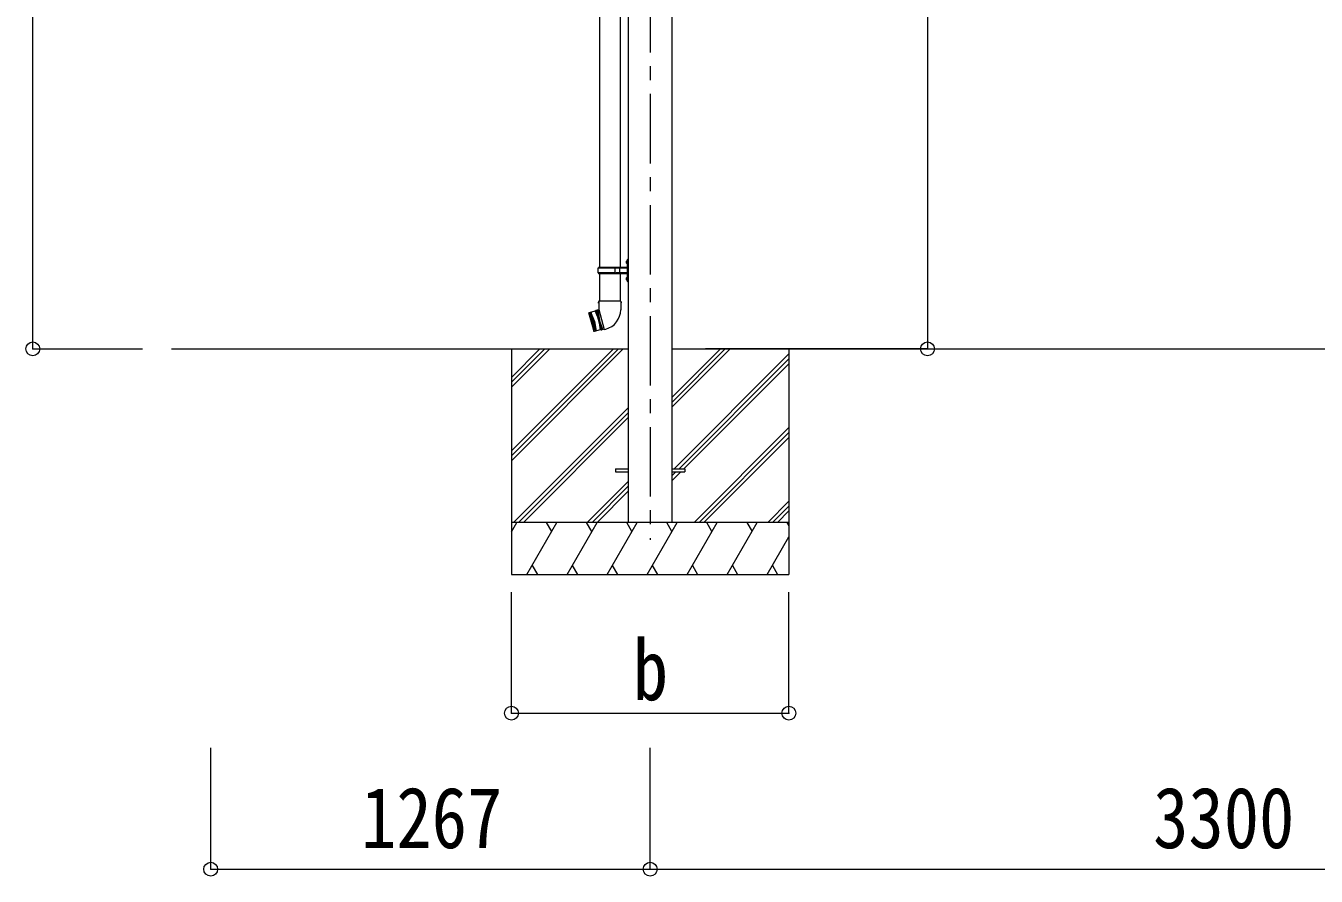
# Model space of a CAD drawing. Units: millimetres at full size, sheet at 1:40. Extents: x -11243 to 77708, y -7760 to 25636.
# Drawn here: x 70540 to 74260, y 10280 to 12731 of the extents above; entities that cross this region are included whole.
import ezdxf
from ezdxf.enums import TextEntityAlignment as Align

# ---------------------------------------------------------------- set-up
doc = ezdxf.new("R2010")
doc.units = ezdxf.units.MM
doc.header["$LTSCALE"] = 40
doc.header["$PDMODE"] = 32
doc.header["$PDSIZE"] = 40
doc.linetypes.add('CHAIN1', pattern=[8, 5, -1, 1, -1])
for name, color, linetype, lineweight in [('0-0_0', 7, 'Continuous', 9), ('0-1_本体', 5, 'CHAIN1', 9), ('0-3_ELV2', 4, 'Continuous', 9), ('0-6_OTH_LINE', 6, 'Continuous', 9), ('0-9_OUTLINE', 7, 'Continuous', 9)]:
    doc.layers.add(name, color=color, linetype=linetype, lineweight=lineweight)
doc.styles.add('ＭＳ ゴシック', font='')
doc.styles.get('ＭＳ ゴシック').set_extended_font_data('MS Gothic')

msp = doc.modelspace()

# ---------------------------------------------------------------- linework, layer by layer
at = {"layer": '0-0_0'}
for p, q in [((70960.24, 11799.85), (72277.77, 11799.85)), ((71940.27, 11799.85), (71940.27, 11149.85)), ((71940.27, 11505.67), (72234.45, 11799.85)), ((71940.27, 11491.53), (72248.59, 11799.85)), ((71940.27, 11477.39), (72262.73, 11799.85)), ((71940.27, 11689.52), (72050.6, 11799.85)), ((71940.27, 11703.66), (72036.46, 11799.85)), ((71940.27, 11717.8), (72022.32, 11799.85)), ((72402.77, 11631.52), (72571.1, 11799.85)), ((72402.77, 11645.66), (72556.96, 11799.85)), ((72402.77, 11659.81), (72542.82, 11799.85)), ((72402.77, 11799.85), (75577.81, 11799.85)), ((72740.27, 11799.85), (72740.27, 11149.85)), ((72409.45, 11454.35), (72740.27, 11785.17)), ((72423.59, 11454.35), (72740.27, 11771.03)), ((72437.73, 11454.35), (72740.27, 11756.89)), ((71946.58, 11299.85), (72277.77, 11631.04)), ((71960.72, 11299.85), (72277.77, 11616.9)), ((71974.86, 11299.85), (72277.77, 11602.76)), ((72467.08, 11299.85), (72740.27, 11573.04)), ((72481.22, 11299.85), (72740.27, 11558.9)), ((72495.36, 11299.85), (72740.27, 11544.76)), ((72402.77, 11419.39), (72428.73, 11445.35)), ((72402.77, 11433.53), (72414.59, 11445.35)), ((72277.77, 11418.91), (72158.71, 11299.85)), ((72172.85, 11299.85), (72277.77, 11404.77)), ((72187, 11299.85), (72277.77, 11390.63)), ((72679.21, 11299.85), (72740.27, 11360.91)), ((72693.35, 11299.85), (72740.27, 11346.77)), ((72707.5, 11299.85), (72740.27, 11332.63)), ((72740.27, 11299.85), (71940.27, 11299.85)), ((71940.27, 11272.35), (71956.15, 11299.85)), ((71985.02, 11149.85), (72071.62, 11299.85)), ((72056.62, 11273.87), (72041.62, 11299.85)), ((72100.49, 11149.85), (72187.09, 11299.85)), ((72172.09, 11273.87), (72157.09, 11299.85)), ((72215.96, 11149.85), (72302.56, 11299.85)), ((72287.56, 11273.87), (72272.56, 11299.85)), ((72331.43, 11149.85), (72418.03, 11299.85)), ((72403.03, 11273.87), (72388.03, 11299.85)), ((72446.9, 11149.85), (72533.5, 11299.85)), ((72518.5, 11273.87), (72503.5, 11299.85)), ((72562.37, 11149.85), (72648.97, 11299.85)), ((72618.97, 11299.85), (72633.97, 11273.87)), ((72734.44, 11299.85), (72740.27, 11289.75)), ((72677.84, 11149.85), (72740.27, 11257.99)), ((72000.01, 11175.83), (72015.01, 11149.85)), ((72115.48, 11175.83), (72130.48, 11149.85)), ((72230.96, 11175.83), (72245.96, 11149.85)), ((72346.43, 11175.83), (72361.42, 11149.85)), ((72461.9, 11175.83), (72476.89, 11149.85)), ((72577.37, 11175.83), (72592.36, 11149.85)), ((72692.84, 11175.83), (72707.83, 11149.85)), ((71940.27, 11149.85), (72740.27, 11149.85))]:
    msp.add_line(p, q, dxfattribs=at)
at = {"layer": '0-1_本体'}
msp.add_line((72340.27, 14454.68), (72340.27, 11249.24), dxfattribs=at)
at = {"layer": '0-3_ELV2'}
for p, q in [((72277.77, 11299.85), (72277.77, 14153.75)), ((72402.77, 14153.75), (72402.77, 11299.85)), ((72240.27, 11454.35), (72277.77, 11454.35)), ((72240.27, 11454.35), (72240.27, 11445.35)), ((72240.27, 11445.35), (72277.77, 11445.35)), ((72402.77, 11454.35), (72440.27, 11454.35)), ((72402.77, 11445.35), (72440.27, 11445.35)), ((72440.27, 11454.35), (72440.27, 11445.35))]:
    msp.add_line(p, q, dxfattribs=at)
at = {"layer": '0-6_OTH_LINE'}
for p, q in [((70560.22, 11799.85), (70560.22, 14362.62)), ((73139.94, 14154.85), (73139.94, 11799.85)), ((70560.22, 11799.85), (70876.46, 11799.85)), ((73139.94, 11799.85), (72499.91, 11799.85)), ((71940.27, 10749.85), (71940.27, 11098.85)), ((72740.27, 10749.85), (72740.27, 11098.85)), ((71940.27, 10749.85), (72740.27, 10749.85)), ((71073.31, 10299.85), (71073.31, 10649.85)), ((72340.31, 10299.85), (72340.31, 10649.85)), ((71073.31, 10299.85), (72340.31, 10299.85)), ((72340.31, 10299.85), (75640.31, 10299.85))]:
    msp.add_line(p, q, dxfattribs=at)
for p in [(70560.22, 11799.85), (73139.94, 11799.85), (71940.27, 10749.85), (72740.27, 10749.85), (71073.31, 10299.85), (72340.31, 10299.85)]:
    msp.add_point(p, dxfattribs=at)
at = {"layer": '0-9_OUTLINE'}
for p, q in [((72193.92, 12924.36), (72193.92, 12034.85)), ((72253.62, 12924.36), (72253.62, 12034.85)), ((72272.74, 12054), (72273.37, 12054)), ((72272.74, 12054), (72272.74, 12045.7)), ((72273.37, 12054), (72273.77, 12053.6)), ((72275.77, 12058.35), (72273.77, 12056.35)), ((72273.77, 12056.35), (72273.77, 11995.35)), ((72275.77, 12058.35), (72275.77, 11993.35)), ((72275.77, 12058.35), (72277.77, 12058.35)), ((72190.77, 12032.85), (72191.77, 12034.85)), ((72190.77, 12018.85), (72190.77, 12032.85)), ((72239.26, 12032.85), (72190.77, 12032.85)), ((72190.77, 12018.85), (72191.77, 12016.85)), ((72239.26, 12018.85), (72190.77, 12018.85)), ((72273.27, 12034.85), (72191.77, 12034.85)), ((72191.77, 12016.85), (72273.27, 12016.85)), ((72193.92, 12016.85), (72193.92, 11937.15)), ((72239.26, 12016.85), (72239.26, 12034.85)), ((72240.02, 12034.85), (72242.02, 12032.85)), ((72240.02, 12016.85), (72242.02, 12018.85)), ((72273.27, 12032.85), (72242.02, 12032.85)), ((72273.27, 12018.85), (72242.02, 12018.85)), ((72252.39, 12032.85), (72250.39, 12034.85)), ((72252.39, 12018.85), (72250.39, 12016.85)), ((72252.39, 12018.85), (72252.39, 12032.85)), ((72253.62, 12016.85), (72253.62, 11937.15)), ((72271.47, 12052), (72273.51, 12051)), ((72272.74, 12045.7), (72273.37, 12045.7)), ((72273.51, 12051), (72274.12, 12049.85)), ((72271.47, 12004), (72273.51, 12003)), ((72272.74, 12006), (72273.37, 12006)), ((72272.74, 12006), (72272.74, 11997.7)), ((72272.74, 11997.7), (72273.37, 11997.7)), ((72273.37, 12006), (72273.37, 11997.7)), ((72273.37, 12006), (72273.77, 12005.6)), ((72273.37, 11997.7), (72273.77, 11998.1)), ((72273.51, 12003), (72274.12, 12001.85)), ((72273.77, 11995.35), (72275.77, 11993.35)), ((72277.77, 11993.35), (72275.77, 11993.35)), ((72181.71, 11909.02), (72163.84, 11904.23)), ((72167.7, 11905.27), (72182.27, 11850.89)), ((72172.09, 11877.3), (72167.7, 11905.27)), ((72169.63, 11905.79), (72184.21, 11851.4)), ((72179.82, 11879.37), (72169.63, 11905.79)), ((72184.35, 11910.76), (72181.71, 11909.02)), ((72184.35, 11910.76), (72186.28, 11911.28)), ((72199.44, 11854.45), (72184.35, 11910.76)), ((72189.24, 11911.82), (72186.28, 11911.28)), ((72186.28, 11911.28), (72201.37, 11854.97)), ((72192.14, 11912.59), (72189.24, 11911.82)), ((72189.24, 11911.82), (72193.82, 11883.12)), ((72192.07, 11937.15), (72190.37, 11932.65)), ((72192.1, 11932.15), (72190.37, 11932.65)), ((72192.21, 11913.9), (72191.82, 11913.8)), ((72191.82, 11913.8), (72207.42, 11855.55)), ((72255.47, 11937.15), (72192.07, 11937.15)), ((72192.07, 11937.15), (72192.21, 11913.9)), ((72255.47, 11937.15), (72255.32, 11912.15)), ((72163.49, 11903.62), (72163.84, 11904.23)), ((72163.49, 11903.62), (72177.8, 11850.2)), ((72178.41, 11849.85), (72163.84, 11904.23)), ((72172.09, 11877.3), (72182.27, 11850.89)), ((72179.82, 11879.37), (72184.21, 11851.4)), ((72204.2, 11855.99), (72193.82, 11883.12)), ((72178.41, 11849.85), (72177.8, 11850.2)), ((72196.28, 11854.64), (72178.41, 11849.85)), ((72199.44, 11854.45), (72196.28, 11854.64)), ((72199.44, 11854.45), (72201.37, 11854.97)), ((72204.2, 11855.99), (72201.37, 11854.97)), ((72207.1, 11856.76), (72204.2, 11855.99)), ((72207.42, 11855.55), (72212.33, 11856.87))]:
    msp.add_line(p, q, dxfattribs=at)
for points in [[(72273.37, 12054), (72273.37, 12045.7), (72273.77, 12046.1)], [(72271.47, 12047.7), (72273.51, 12048.7), (72274.12, 12049.85)], [(72271.47, 11999.7), (72273.51, 12000.7), (72274.12, 12001.85)], [(72181.71, 11909.02), (72191.89, 11882.61), (72196.28, 11854.64)], [(72255.47, 11937.15), (72256.97, 11932.65), (72255.44, 11932.15)]]:
    msp.add_lwpolyline(points, dxfattribs=at)
for centre, radius, start, end in [((72277.07, 12049.85), 6, 136.21765, 223.78235), ((72273.27, 12035.35), 0.5, 270, 0), ((72273.27, 12033.35), 0.5, 270, 0), ((72273.27, 12018.35), 0.5, 0, 90), ((72273.27, 12016.35), 0.5, 0, 90), ((72277.07, 12001.85), 6, 136.21765, 223.78235), ((72197.32, 11912.89), 58, 285, 359.65623)]:
    msp.add_arc(centre, radius, start, end, dxfattribs=at)

# ---------------------------------------------------------------- texts
at = {"layer": '0-6_OTH_LINE', "color": 7, "style": 'ＭＳ ゴシック', "width": 0.85}
for s, p in [('b', (72290.27, 10734.85)), ('1267', (71506.81, 10307.85)), ('3300', (73790.31, 10307.85))]:
    msp.add_text(s, height=176, dxfattribs=at).set_placement(p, align=Align.BOTTOM_LEFT)

doc.saveas('drawing.dxf')
